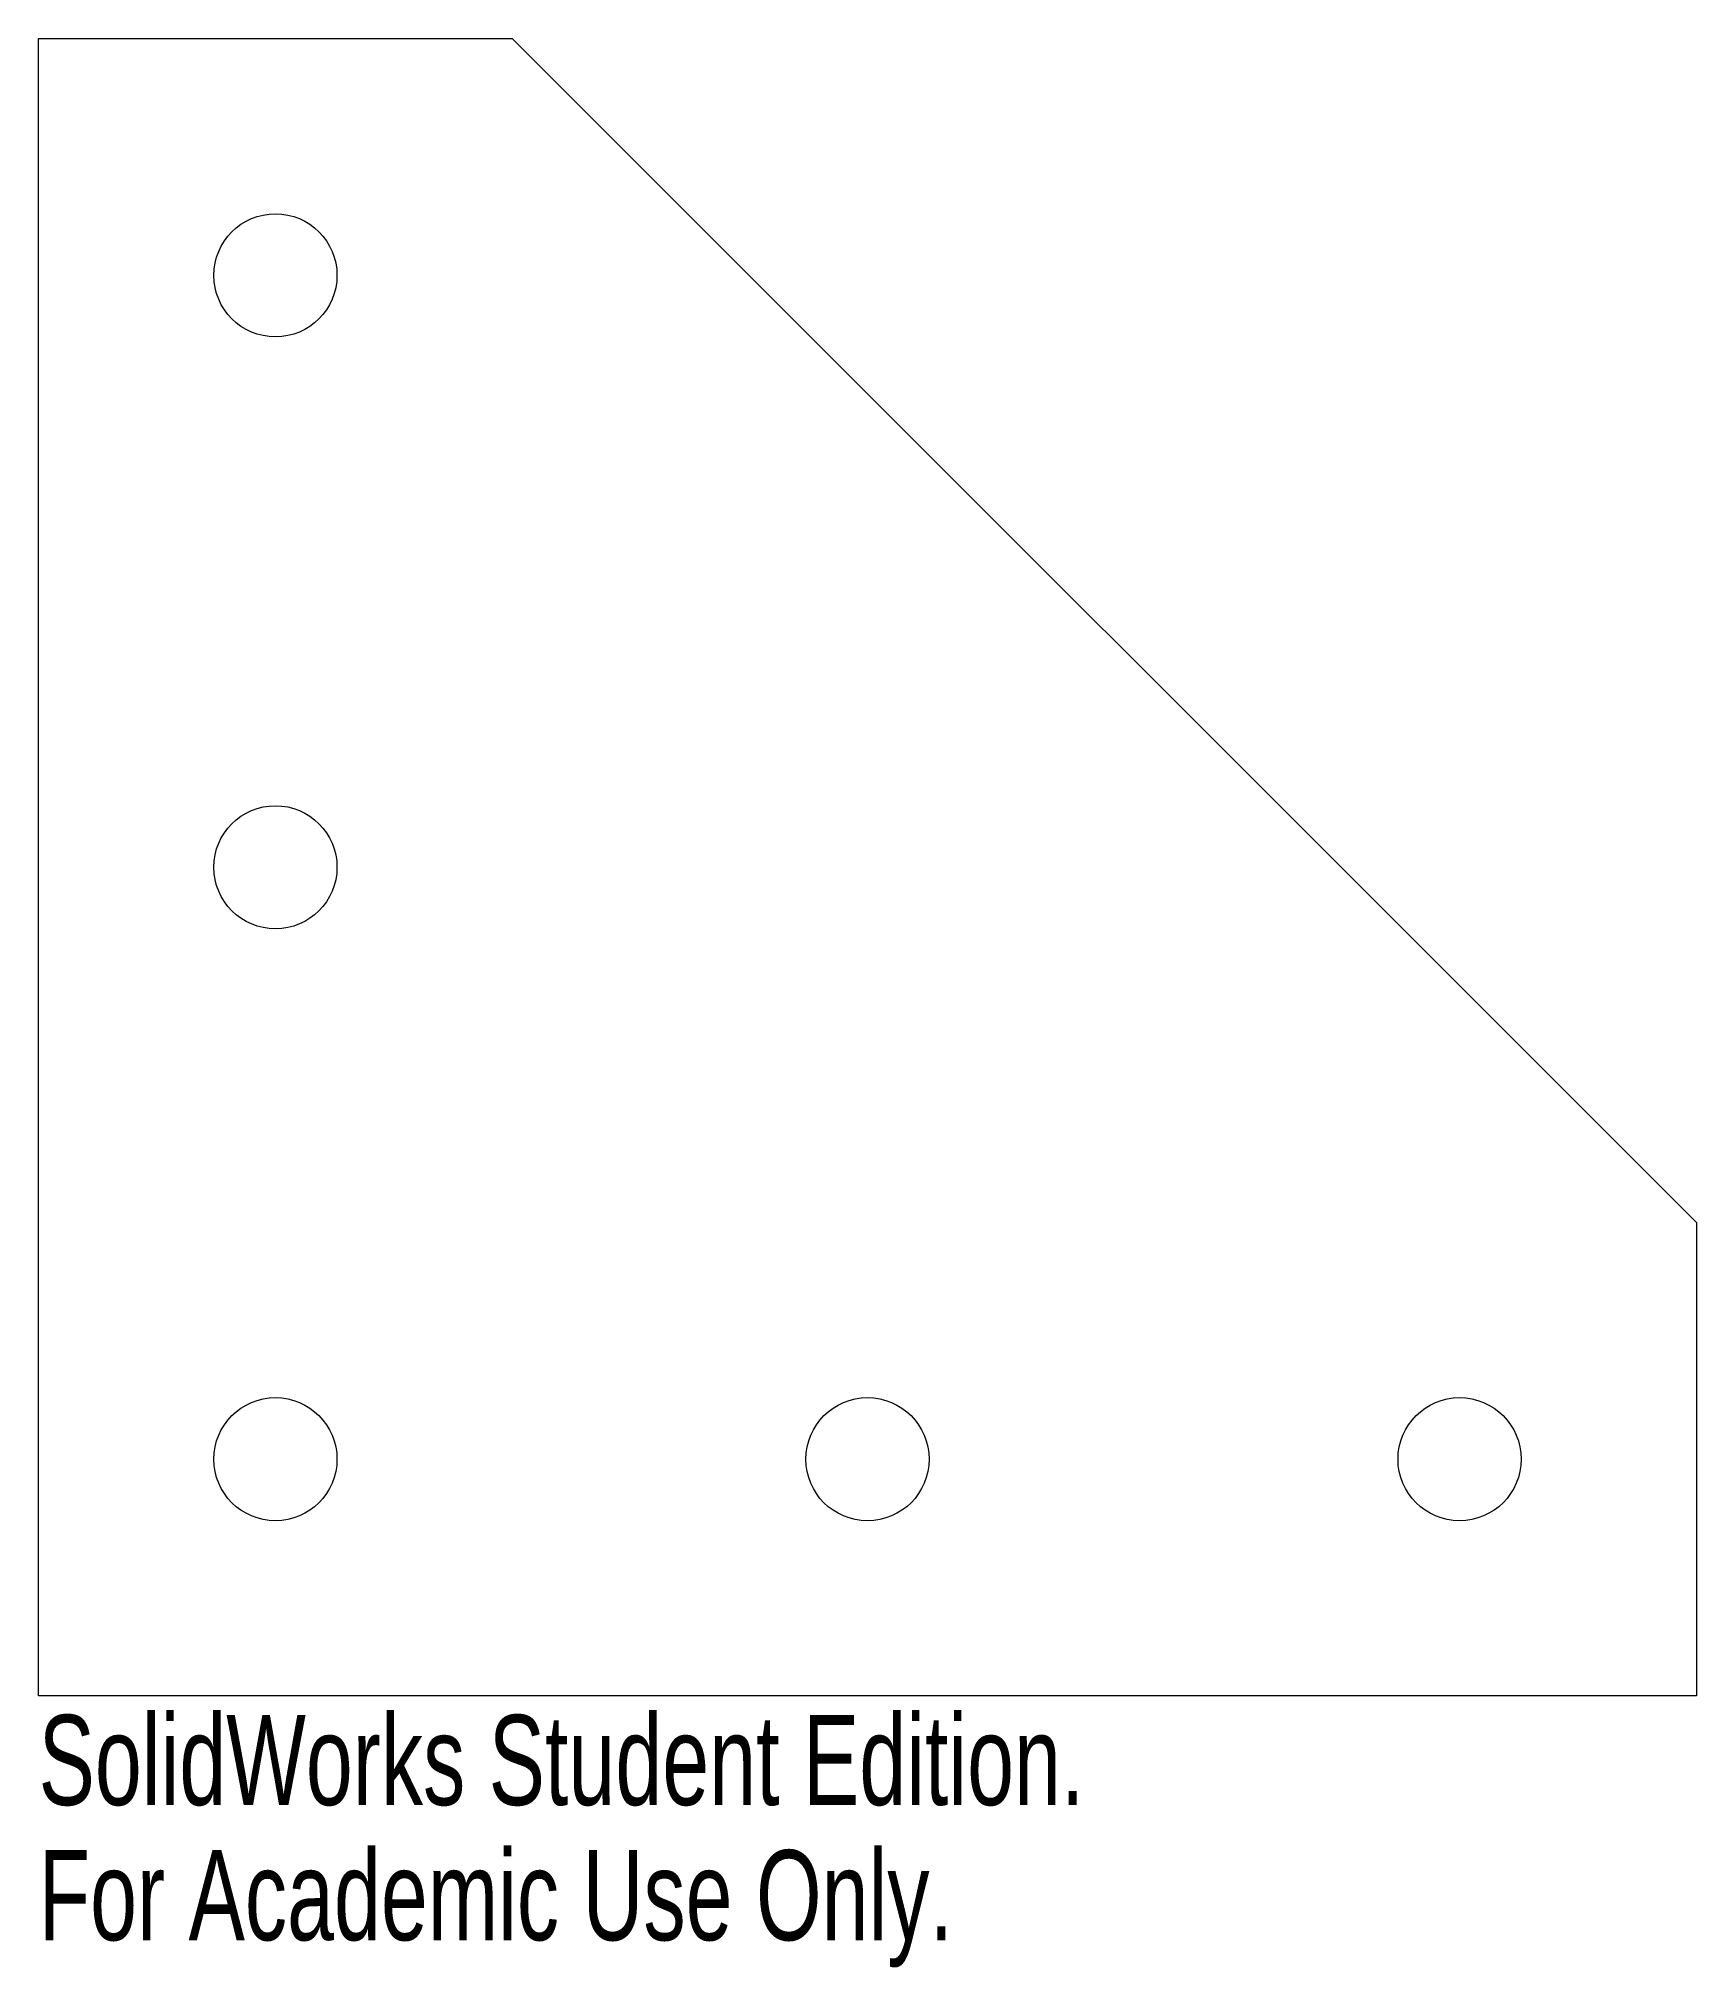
# Model space of a CAD drawing. Header units: inches. Extents: x 0 to 3.5, y -0.57 to 3.5.
import ezdxf

# ---------------------------------------------------------------- set-up
doc = ezdxf.new("R2010")
doc.units = ezdxf.units.IN
doc.header["$MEASUREMENT"] = 0
doc.styles.add('SLDTEXTSTYLE0', font='TXT', dxfattribs={"width": 0.7})

msp = doc.modelspace()

# ---------------------------------------------------------------- linework, layer by layer
at = {"color": 7, "linetype": 'Continuous', "lineweight": 15}
for p, q in [((0, 0), (0, 3.5)), ((0, 3.5), (1, 3.5)), ((1, 3.5), (3.5, 1)), ((3.5, 1), (3.5, 0)), ((3.5, 0), (0, 0))]:
    msp.add_line(p, q, dxfattribs=at)
for centre in [(0.5, 3), (0.5, 1.75), (0.5, 0.5), (1.75, 0.5), (3, 0.5)]:
    msp.add_circle(centre, 0.13, dxfattribs=at)

# ---------------------------------------------------------------- texts
at = {"color": 7, "linetype": 'Continuous', "char_height": 0.1903, "attachment_point": 1, "style": 'SLDTEXTSTYLE0'}
for s, insert in [('SolidWorks Student Edition.', (0, -0.0401)), ('For Academic Use Only.', (0, -0.3256))]:
    msp.add_mtext(s, dxfattribs=dict(at, insert=insert))

doc.saveas('drawing.dxf')
